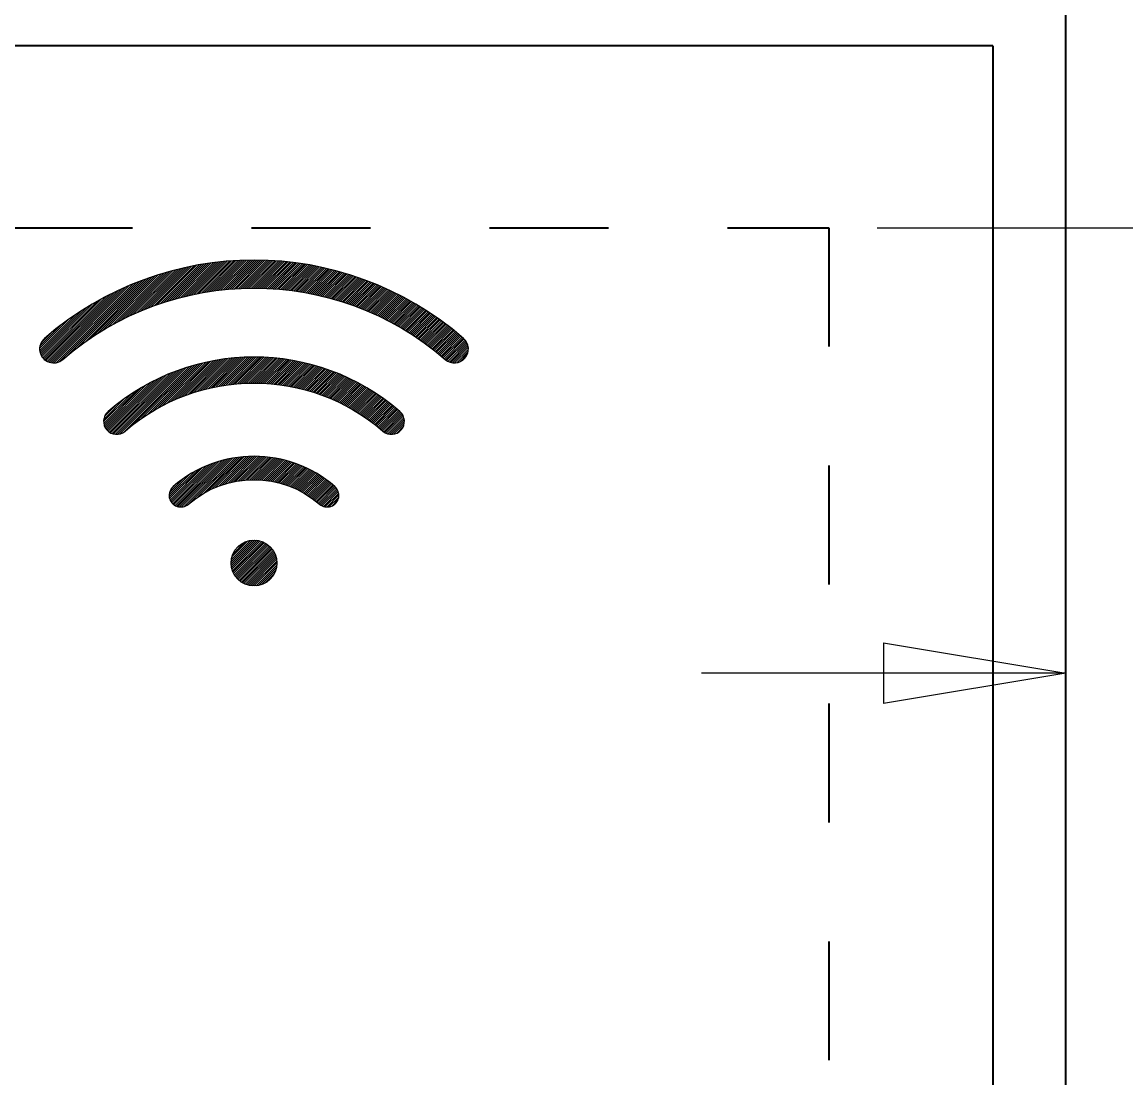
# Model space of a CAD drawing. Header units: millimetres. Extents: x 4624 to 4921, y -400 to -190.
# Drawn here: x 4755.84 to 4770.99, y -282.35 to -267.85 of the extents above; entities that cross this region are included whole.
import ezdxf

# ---------------------------------------------------------------- set-up
doc = ezdxf.new("R2010")
doc.units = ezdxf.units.MM
doc.header["$LTSCALE"] = 16.335
doc.header["$PDMODE"] = 3
doc.header["$PDSIZE"] = 8
doc.linetypes.add('DOT', pattern=[0.2, 0.1, -0.1])
doc.layers.get('0').update_dxf_attribs({"linetype": 'CONTINUOUS'})
doc.layers.get('Defpoints').update_dxf_attribs({"linetype": 'CONTINUOUS'})
doc.layers.add('05___PRT_ALL_DTM_CSYS', color=7, linetype='CONTINUOUS')
doc.styles.add('ROMANC', font='romanc.shx', dxfattribs={"bigfont": 'gbcbig.shx'})
doc.dimstyles.new('YanXiu', dxfattribs={"dimtxt": 2.5, "dimasz": 2.5, "dimexe": 0.66, "dimexo": 0.66, "dimgap": 0.66, "dimtad": 0, "dimdsep": 46, "dimtxsty": 'ROMANC', "dimblk": 'CLOSED', "dimcen": 0, "dimclrd": 3, "dimclre": 9, "dimclrt": 42, "dimazin": 2, "dimtfac": 1, "dimtofl": 0, "dimtmove": 0, "dimatfit": 3, "dimldrblk": 'CLOSED', "dimfxl": 0, "dimlwd": 5, "dimlwe": 5, "dimarcsym": 0})

# ---------------------------------------------------------------- blocks, each defined once
blk = doc.blocks.new('_Closed')
at = {"color": 0, "linetype": 'ByBlock', "lineweight": -2}
for p, q in [((-1, 0.1666666666666667), (0, 0)), ((-1, 0.1666666666666667), (-1, -0.1666666666666667)), ((0, 0), (-1, -0.1666666666666667)), ((0, 0), (-1, 0))]:
    blk.add_line(p, q, dxfattribs=at)
blk = doc.blocks.new('*D48')
at = {"color": 9, "lineweight": 5, "transparency": 16777216}
for p, q in [((4767.577883861903, -270.6746629000698), (4794.089950264354, -270.6746629000698)), ((4767.577883861903, -304.1746629000698), (4794.089950264354, -304.1746629000698))]:
    blk.add_line(p, q, dxfattribs=at)
at = {"color": 3, "lineweight": 5, "transparency": 16777216}
for p, q in [((4793.429950264354, -273.1746629000698), (4793.429950264354, -282.955139090546)), ((4793.429950264354, -301.6746629000698), (4793.429950264354, -291.8941867095937))]:
    blk.add_line(p, q, dxfattribs=at)
at = {"layer": 'Defpoints', "color": 0, "transparency": 16777216}
for p in [(4766.917883861903, -270.6746629000698), (4793.429950264354, -270.6746629000698), (4766.917883861903, -304.1746629000698)]:
    blk.add_point(p, dxfattribs=at)
at = {"color": 3, "lineweight": 5, "transparency": 16777216, "xscale": 2.5, "yscale": 2.5, "zscale": 2.5}
for p, rotation in [((4793.429950264354, -270.6746629000698), 90), ((4793.429950264354, -304.1746629000698), 270)]:
    blk.add_blockref('_Closed', p, dxfattribs=dict(at, rotation=rotation))
at = {"color": 42, "transparency": 16777216, "insert": (4793.429950264354, -287.4246629000691), "char_height": 2.5, "attachment_point": 5, "rotation": 90, "style": 'ROMANC'}
blk.add_mtext('33.5', dxfattribs=at)
blk = doc.blocks.new('*D56')
at = {"color": 9, "lineweight": 5, "transparency": 16777216}
for p, q in [((4770.167883861903, -286.7646629001644), (4770.167883861903, -276.1311365686273)), ((4771.167883861903, -286.7646629001644), (4771.167883861903, -276.1311365686273))]:
    blk.add_line(p, q, dxfattribs=at)
at = {"color": 3, "lineweight": 5, "transparency": 16777216}
for p, q in [((4767.667883861903, -276.7911365686273), (4765.167883861903, -276.7911365686273)), ((4773.667883861903, -276.7911365686273), (4787.707878807023, -276.7911365686273))]:
    blk.add_line(p, q, dxfattribs=at)
at = {"layer": 'Defpoints', "color": 0, "transparency": 16777216}
for p in [(4770.167883861903, -276.7911365686273), (4770.167883861903, -287.4246629001644), (4771.167883861903, -287.4246629001644)]:
    blk.add_point(p, dxfattribs=at)
at = {"color": 3, "lineweight": 5, "transparency": 16777216, "xscale": 2.5, "yscale": 2.5, "zscale": 2.5}
blk.add_blockref('_Closed', (4770.167883861903, -276.7911365686273), dxfattribs=at)
at = {"color": 3, "lineweight": 5, "transparency": 16777216, "xscale": 2.5, "yscale": 2.5, "zscale": 2.5, "rotation": 180}
blk.add_blockref('_Closed', (4771.167883861903, -276.7911365686273), dxfattribs=at)
at = {"color": 42, "transparency": 16777216, "insert": (4788.903593092738, -276.7911365686273), "char_height": 2.5, "attachment_point": 5, "style": 'ROMANC'}
blk.add_mtext('1', dxfattribs=at)
blk = doc.blocks.new('*D57')
at = {"color": 3, "lineweight": 5, "transparency": 16777216}
for p, q in [((4793.429950264354, -262.6746629000698), (4793.429950264354, -260.1746629000698)), ((4793.429950264354, -273.1746629000698), (4793.429950264354, -275.6746629000698))]:
    blk.add_line(p, q, dxfattribs=at)
at = {"color": 9, "lineweight": 5, "transparency": 16777216}
for p, q in [((4770.827883861903, -265.1746629000698), (4794.089950264354, -265.1746629000698)), ((4767.577883861903, -270.6746629000698), (4794.089950264354, -270.6746629000698))]:
    blk.add_line(p, q, dxfattribs=at)
at = {"layer": 'Defpoints', "color": 0, "transparency": 16777216}
for p in [(4770.167883861903, -265.1746629000698), (4793.429950264354, -265.1746629000698), (4766.917883861903, -270.6746629000698)]:
    blk.add_point(p, dxfattribs=at)
at = {"color": 3, "lineweight": 5, "transparency": 16777216, "xscale": 2.5, "yscale": 2.5, "zscale": 2.5}
for p, rotation in [((4793.429950264354, -265.1746629000698), 270), ((4793.429950264354, -270.6746629000698), 90)]:
    blk.add_blockref('_Closed', p, dxfattribs=dict(at, rotation=rotation))
at = {"color": 42, "transparency": 16777216, "insert": (4793.429950264354, -256.8956152810214), "char_height": 2.5, "attachment_point": 5, "rotation": 90, "style": 'ROMANC'}
blk.add_mtext('5.5', dxfattribs=at)

msp = doc.modelspace()

# ---------------------------------------------------------------- hatches: boundary and pattern name
at = {"lineweight": 0}
h = msp.add_hatch(dxfattribs=at)
h.set_pattern_fill('ANSI31', color=256, scale=0.006249999999999999)
h.set_pattern_definition([(44.99999999999999, (1013.316917245521, 21.80572716249054), (-0.01403165018917055, 0.01403165018917055), [])])
edge = h.paths.add_edge_path()
edge.add_arc((4761.77566748967, -272.3396180467666), 0.1922832391795814, 229.021621625885, 409.0216216258628)
edge.add_arc((4759.025099975956, -275.5061966467396), 4.386665395982585, 49.02162162520375, 130.9783783747963)
edge.add_arc((4756.274532462243, -272.3396180467652), 0.1922832391799567, 130.9783783749153, 310.9783783748241)
edge.add_arc((4759.025099975956, -275.5061966467423), 4.002098917625371, 49.02162162516993, 130.9783783747685, ccw=False)
edge = h.paths.add_edge_path()
edge.add_arc((4759.025099975956, -275.2797506018997), 0.3147806488572497, 0, 360)
edge = h.paths.add_edge_path()
edge.add_arc((4760.911621043059, -273.334347670229), 0.17805909213864, 229.0216216256029, 409.0216216257014)
edge.add_arc((4759.025099975956, -275.5061966467399), 3.054843705799218, 49.02162162519284, 130.978378374803)
edge.add_arc((4757.138578908854, -273.334347670228), 0.1780590921383802, 130.9783783746635, 310.9783783746635)
edge.add_arc((4759.025099975956, -275.5061966467426), 2.698725521524433, 49.02162162516208, 130.9783783747769, ccw=False)
edge = h.paths.add_edge_path()
edge.add_arc((4760.029551884249, -274.3498258608416), 0.160764863235628, 229.0216216251372, 409.0216216250282)
edge.add_arc((4759.025099975956, -275.5061966467409), 1.692468826329281, 49.0216216251502, 130.978378374791)
edge.add_arc((4758.020648067663, -274.3498258608407), 0.1607648632363532, 130.9783783750676, 310.9783783749585)
edge.add_arc((4759.025099975956, -275.5061966467393), 1.370939099856231, 49.02162162515111, 130.9783783748112, ccw=False)

# ---------------------------------------------------------------- linework, layer by layer
at = {"color": 7, "linetype": 'Continuous'}
for p, q in [((4770.167883861903, -309.6746629000698), (4770.167883861903, -265.1746629000698)), ((4769.167883861903, -268.1746629000698), (4694.667883861903, -268.1746629000698)), ((4769.167883861903, -268.1746629000698), (4769.167883861903, -306.6746629000698))]:
    msp.add_line(p, q, dxfattribs=at)
at = {"color": 4, "linetype": 'DOT'}
msp.add_lwpolyline([(4766.917883861903, -304.1746629000698), (4696.917883861903, -304.1746629000698), (4696.917883861903, -270.6746629000698), (4766.917883861903, -270.6746629000698)], close=True, dxfattribs=at)
at = {"layer": '05___PRT_ALL_DTM_CSYS', "lineweight": 0}
for points in [[(4761.649573106435, -272.4847836438828, 0.9999999999996324), (4761.901761872904, -272.1944524496504, 0.373669634249888), (4756.148438079006, -272.1944524496504, 1.00000000000024), (4756.40062684548, -272.48478364388, -0.3736696342499167)], [(4760.794854488166, -273.4687746465087, 0.9999999999998012), (4761.028387597951, -273.1999206939494, 0.3736696342499752), (4757.02181235396, -273.199920693949, 0.9999999999999997), (4757.255345463747, -273.4687746465069, -0.3736696342499956)], [(4759.924126438109, -274.4711964361774, 1.000000000000286), (4760.134977330389, -274.2284552855058, 0.373669634250127), (4757.915222621523, -274.2284552855048, 1.00000000000022), (4758.126073513804, -274.4711964361766, -0.3736696342502224)]]:
    msp.add_lwpolyline(points, format="xyb", close=True, dxfattribs=at)
msp.add_circle((4759.025099975956, -275.2797506018997), 0.3147806488572497, dxfattribs=at)

# ---------------------------------------------------------------- dimensions: what is measured, and where the dimension line sits
for base, p1, p2, picture, middle in [((4793.429950264354, -265.1746629000698), (4766.917883861903, -270.6746629000698), (4770.167883861903, -265.1746629000698), '*D57', (4793.429950264354, -256.8956152810214)), ((4793.429950264354, -270.6746629000698), (4766.917883861903, -304.1746629000698), (4766.917883861903, -270.6746629000698), '*D48', (4793.429950264354, -287.4246629000691))]:
    dim = msp.add_linear_dim(base=base, p1=p1, p2=p2, angle=90, dimstyle='YanXiu')
    dim.commit()
    dim.dimension.update_dxf_attribs({"geometry": picture, "text_midpoint": middle})
dim = msp.add_linear_dim(base=(4770.167883861903, -276.7911365686273), p1=(4771.167883861903, -287.4246629001644), p2=(4770.167883861903, -287.4246629001644), dimstyle='YanXiu')
dim.commit()
dim.dimension.update_dxf_attribs({"geometry": '*D56', "text_midpoint": (4788.903593092738, -276.7911365686273), "dimtype": 160})

doc.saveas('drawing.dxf')
